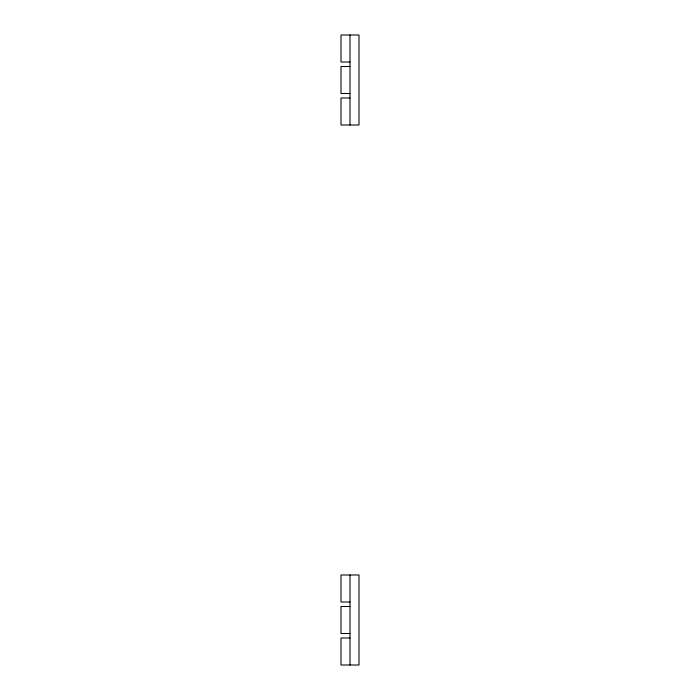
<?xml version="1.0" encoding="UTF-8"?>
<svg xmlns="http://www.w3.org/2000/svg" width="700" height="700" viewBox="0 0 700 700"><rect width="100%" height="100%" fill="white"/><g stroke="black" fill="none" stroke-linecap="round" stroke-linejoin="round"><path stroke-width="1.05" d="M350 62.002L340.996 62.002L340.996 35L359.004 35L359.004 125.003L340.996 125.003L340.996 98L350 98M350 66.5L340.996 66.5L340.996 93.502L350 93.502M350 602L340.996 602L340.996 574.997L359.004 574.997L359.004 665L340.996 665L340.996 637.997L350 637.997M350 606.497L340.996 606.497L340.996 633.5L350 633.5M350 35L350 125.003M350 574.997L350 665"/></g></svg>
